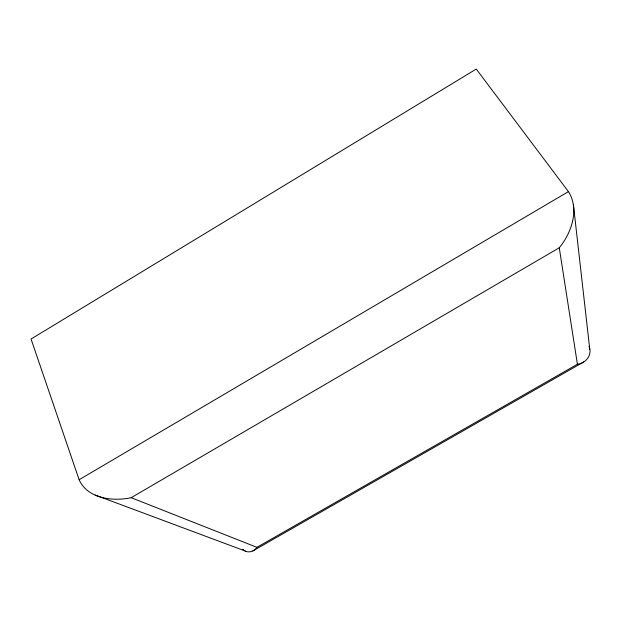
<?xml version="1.0" encoding="UTF-8"?>
<svg xmlns="http://www.w3.org/2000/svg" width="621" height="621" viewBox="0 0 621 621"><rect width="100%" height="100%" fill="white"/><g stroke="black" fill="none" stroke-linecap="round" stroke-linejoin="round"><path stroke-width="0.93" d="M588.987 346.378C592.776 354.568 585.844 363.51 577.414 364.248L256.939 547.334C254.113 551.79 247.554 553.622 243.409 549.857M559.265 247.779C571.576 232.821 579.703 209.285 568.432 191.625L476.26 69.063L31.05 339.019L79.123 479.73C87.623 498.842 112.96 501.605 131.178 497.693L559.265 247.779L577.414 364.248M79.123 479.73L568.432 191.625M583.95 361.818L252.809 550.967M245.342 551.06L95.122 495.022M131.178 497.693L256.939 547.334M243.114 549.616L242.695 549.259M589.787 349.444L573.362 204.348"/></g></svg>
